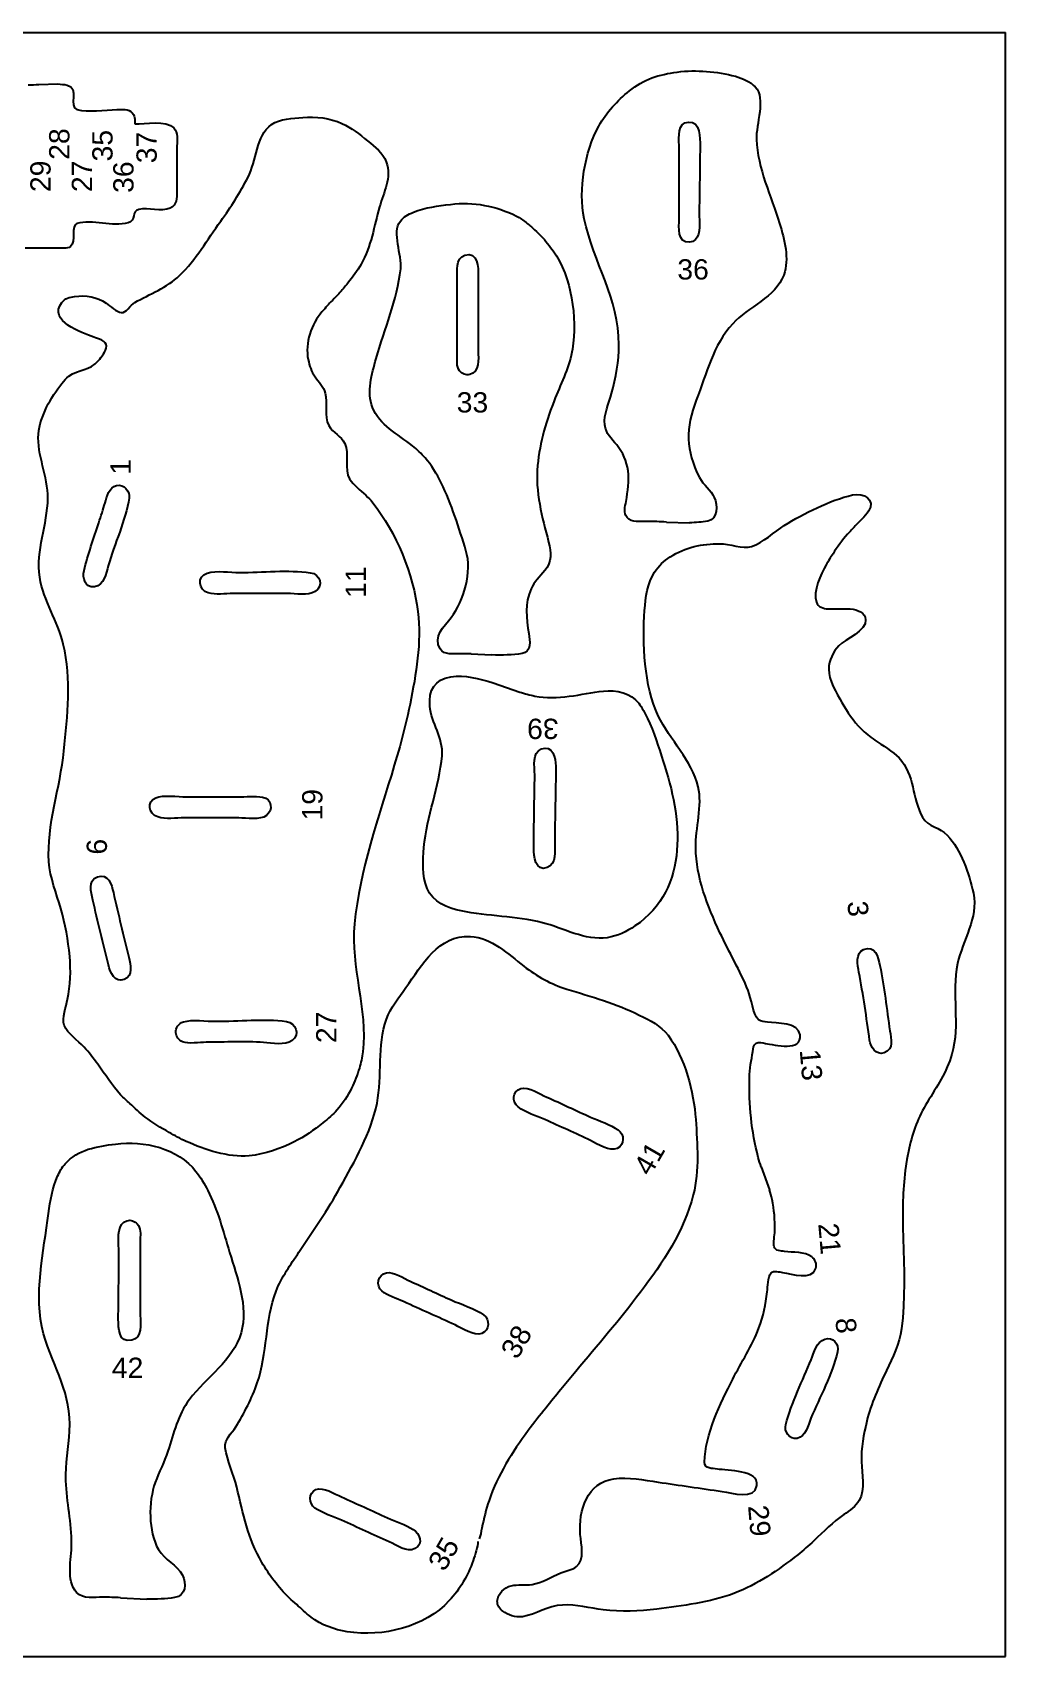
# Model space of a CAD drawing. Extents: x 0 to 330, y 0 to 240.
# Drawn here: x 186.1 to 330, y 0 to 240 of the extents above; entities that cross this region are included whole.
import ezdxf
from ezdxf.enums import TextEntityAlignment as Align

# ---------------------------------------------------------------- set-up
doc = ezdxf.new("R2010")
doc.units = 0
doc.layers.add('CUT', color=7, linetype='Continuous')
doc.layers.add('STEGE', color=5, linetype='Continuous')
doc.layers.add('Text', color=1, linetype='Continuous', lineweight=25)
doc.styles.add('textstyle10', font='')
doc.styles.add('textstyle12', font='')
doc.styles.add('textstyle15', font='')
doc.styles.add('textstyle16', font='')
doc.styles.add('textstyle17', font='')
doc.styles.add('textstyle18', font='')
doc.styles.add('textstyle23', font='')
doc.styles.add('textstyle24', font='')
doc.styles.add('textstyle25', font='')
doc.styles.add('textstyle26', font='')
doc.styles.add('textstyle39', font='')
doc.styles.add('textstyle40', font='')
doc.styles.add('textstyle45', font='')
doc.styles.add('textstyle46', font='')
doc.styles.add('textstyle47', font='')
doc.styles.add('textstyle48', font='')
doc.styles.add('textstyle50', font='')
doc.styles.add('textstyle80', font='')
doc.styles.add('textstyle81', font='')
doc.styles.add('textstyle82', font='')
doc.styles.add('textstyle83', font='')
doc.styles.add('textstyle84', font='')
doc.styles.add('textstyle85', font='')
doc.styles.get('textstyle10').set_extended_font_data('Arial')
doc.styles.get('textstyle12').set_extended_font_data('Arial')
doc.styles.get('textstyle15').set_extended_font_data('Arial')
doc.styles.get('textstyle16').set_extended_font_data('Arial')
doc.styles.get('textstyle17').set_extended_font_data('Arial')
doc.styles.get('textstyle18').set_extended_font_data('Arial')
doc.styles.get('textstyle23').set_extended_font_data('Arial')
doc.styles.get('textstyle24').set_extended_font_data('Arial')
doc.styles.get('textstyle25').set_extended_font_data('Arial')
doc.styles.get('textstyle26').set_extended_font_data('Arial')
doc.styles.get('textstyle39').set_extended_font_data('Arial')
doc.styles.get('textstyle40').set_extended_font_data('Arial')
doc.styles.get('textstyle45').set_extended_font_data('Arial')
doc.styles.get('textstyle46').set_extended_font_data('Arial')
doc.styles.get('textstyle47').set_extended_font_data('Arial')
doc.styles.get('textstyle48').set_extended_font_data('Arial')
doc.styles.get('textstyle50').set_extended_font_data('Arial')
doc.styles.get('textstyle80').set_extended_font_data('Arial')
doc.styles.get('textstyle81').set_extended_font_data('Arial')
doc.styles.get('textstyle82').set_extended_font_data('Arial')
doc.styles.get('textstyle83').set_extended_font_data('Arial')
doc.styles.get('textstyle84').set_extended_font_data('Arial')
doc.styles.get('textstyle85').set_extended_font_data('Arial')

msp = doc.modelspace()

# ---------------------------------------------------------------- linework, layer by layer
at = {"layer": 'CUT'}
for p, q in [((0, 240), (330, 240)), ((330, 0), (330, 240)), ((0, 0), (330, 0))]:
    msp.add_line(p, q, dxfattribs=at)
for points in [[(207.49, 223.23), (207.49, 216.46)], [(281.73, 212.48), (281.73, 223.35)], [(189.71, 208.14), (185.05, 208.14)], [(252.04, 204.07), (252.04, 192.93)], [(248.94, 192.5), (248.94, 203.51)], [(223.83, 157.09), (215.78, 157.09)], [(208.87, 127.03), (216.49, 127.03)], [(216.63, 123.93), (208.59, 123.93)], [(202.07, 61.68), (202.07, 50.39)]]:
    msp.add_lwpolyline(points, dxfattribs=at)
for points in [[(274.39, 231.38), (276.46, 233.08), (278.82, 233.81), (281.45, 234.15)], [(281.45, 234.15), (284.25, 234.52), (287.34, 234.25), (290.05, 233.52)], [(290.05, 233.52), (291.14, 233.23), (292.25, 232.75), (293, 231.95)], [(185.48, 232.27), (185.99, 232.27), (186.53, 232.29), (187.09, 232.32)], [(189.88, 232.39), (190.36, 232.37), (190.82, 232.32), (191.26, 232.23)], [(191.26, 232.23), (193.12, 231.84), (191.4, 229.02), (192.69, 228.64)], [(269.86, 226.17), (270.99, 228.21), (272.61, 229.91), (274.39, 231.38)], [(293, 231.95), (294.6, 230.24), (293.07, 226.39), (293.17, 224.19)], [(192.69, 228.64), (194.37, 228.14), (196.84, 228.6), (198.6, 228.6)], [(198.6, 228.6), (199.33, 228.6), (200.38, 228.78), (200.89, 228.12)], [(200.89, 228.12), (201.4, 227.47), (201.21, 226.85), (201.28, 226.48)], [(201.28, 226.48), (202.69, 226.48), (205.92, 227.06), (207.03, 225.89)], [(207.03, 225.89), (207.69, 225.21), (207.49, 224.12), (207.49, 223.23)], [(218, 218.62), (219.24, 220.91), (219.19, 224.76), (221.45, 226.38)], [(221.45, 226.38), (222.71, 227.28), (224.61, 227.31), (226.09, 227.44)], [(226.09, 227.44), (227.98, 227.61), (230.15, 227.37), (231.87, 226.55)], [(231.87, 226.55), (233.27, 225.89), (234.5, 225), (235.68, 223.98)], [(267.71, 212.48), (266.81, 216.75), (267.76, 222.37), (269.86, 226.17)], [(281.73, 223.35), (281.73, 224.58), (281.41, 226.62), (283.14, 226.77)], [(283.14, 226.77), (284.92, 226.92), (284.83, 224.38), (284.83, 223.21)], [(235.68, 223.98), (236.74, 223.07), (237.94, 222.25), (238.43, 220.87)], [(284.83, 223.21), (284.83, 219.52), (284.69, 215.88), (284.73, 212.2)], [(293.17, 224.19), (293.35, 219.91), (295.33, 215.81), (296.59, 211.78)], [(238.43, 220.87), (239.27, 218.51), (238.06, 216.44), (237.44, 214.24)], [(213.97, 212.12), (215.46, 214.15), (216.79, 216.37), (218, 218.62)], [(207.49, 216.46), (207.49, 215.54), (207.48, 214.49), (206.5, 214.05)], [(201.85, 213.85), (200.76, 213.6), (201.44, 212.19), (200.29, 211.87)], [(206.5, 214.05), (205.17, 213.46), (203.23, 214.17), (201.85, 213.85)], [(237.44, 214.24), (236.64, 211.43), (236.2, 208.35), (234.73, 205.77)], [(242.45, 213.44), (244.23, 214.17), (246.07, 214.35), (247.95, 214.6)], [(247.95, 214.6), (251.25, 215.03), (254.76, 214.36), (257.69, 212.86)], [(192.69, 211.76), (191.78, 211.49), (192.59, 209.07), (191.77, 208.38)], [(200.29, 211.87), (197.96, 211.21), (194.97, 212.43), (192.69, 211.76)], [(207.88, 204.09), (210.32, 206.42), (211.95, 209.38), (213.97, 212.12)], [(240.57, 205.06), (240.81, 207.08), (239.23, 210.46), (240.53, 212.12)], [(240.53, 212.12), (241.04, 212.77), (241.67, 213.13), (242.45, 213.44)], [(257.69, 212.86), (258.21, 212.59), (258.64, 212.29), (259.1, 211.92)], [(259.1, 211.92), (259.6, 211.52), (259.91, 211.27), (260.37, 210.84)], [(272.84, 193.85), (272.84, 200.64), (269.08, 206.01), (267.71, 212.48)], [(283.28, 208.99), (281.41, 208.81), (281.73, 211.26), (281.73, 212.48)], [(284.73, 212.2), (284.75, 211.03), (284.83, 209.14), (283.28, 208.99)], [(296.59, 211.78), (297.33, 209.44), (298.07, 206.55), (297.2, 204.16)], [(260.37, 210.84), (260.77, 210.47), (261.07, 210.2), (261.41, 209.84)], [(261.41, 209.84), (261.87, 209.36), (262.71, 208.31), (263.11, 207.74)], [(191.77, 208.38), (191.27, 207.96), (190.31, 208.14), (189.71, 208.14)], [(248.94, 203.51), (248.94, 204.72), (248.6, 206.64), (250.07, 207.09)], [(250.07, 207.09), (252, 207.67), (252.04, 205.3), (252.04, 204.07)], [(263.11, 207.74), (265.85, 203.83), (266.7, 197.91), (265.97, 193.21)], [(201.25, 200.1), (203.48, 201.33), (206, 202.29), (207.88, 204.09)], [(234.73, 205.77), (234.17, 204.79), (233.45, 203.84), (232.75, 202.95)], [(236.94, 191.8), (238.23, 196.28), (240.02, 200.39), (240.57, 205.06)], [(297.2, 204.16), (296, 200.86), (291.91, 199.45), (289.66, 196.96)], [(232.75, 202.95), (232.35, 202.46), (231.84, 201.84), (231.44, 201.4)], [(195.18, 194.97), (193.45, 195.62), (188.34, 197.31), (190.48, 200.12)], [(190.48, 200.12), (190.92, 200.69), (191.66, 200.88), (192.36, 200.98)], [(192.36, 200.98), (194, 201.21), (195.64, 200.95), (197.02, 200)], [(197.02, 200), (197.63, 199.58), (198.52, 198.68), (199.26, 198.6)], [(199.26, 198.6), (200.02, 198.51), (200.57, 199.72), (201.25, 200.1)], [(230.47, 200.41), (229.89, 199.81), (229.51, 199.38), (228.93, 198.72)], [(231.44, 201.4), (231.1, 201.04), (230.83, 200.79), (230.47, 200.41)], [(228.93, 198.72), (227.37, 196.93), (226.39, 194.1), (226.89, 191.66)], [(289.66, 196.96), (286.75, 193.75), (285.82, 189.66), (284.28, 185.67)], [(197.08, 193.63), (197.13, 194.43), (195.78, 194.74), (195.18, 194.97)], [(195.89, 191.52), (196.33, 192.08), (197.03, 192.86), (197.08, 193.63)], [(249.28, 189.99), (248.74, 190.63), (248.94, 191.7), (248.94, 192.5)], [(252.04, 192.93), (252.04, 191.74), (252.27, 189.8), (250.77, 189.44)], [(265.97, 193.21), (265.58, 190.68), (264.38, 188.36), (263.43, 186.01)], [(271.75, 186.66), (272.36, 188.96), (272.84, 191.46), (272.84, 193.85)], [(191.51, 189.21), (192.92, 190.26), (194.64, 189.98), (195.89, 191.52)], [(226.89, 191.66), (227.08, 190.74), (227.37, 189.88), (227.91, 189.12)], [(236.39, 184.6), (235.54, 186.84), (236.31, 189.6), (236.94, 191.8)], [(250.77, 189.44), (250.21, 189.31), (249.63, 189.57), (249.28, 189.99)], [(187.02, 180.66), (187.25, 183.36), (188.85, 186.07), (190.48, 188.14)], [(190.48, 188.14), (190.8, 188.54), (191.1, 188.89), (191.51, 189.21)], [(227.91, 189.12), (228.47, 188.33), (229.14, 187.67), (229.4, 186.72)], [(229.4, 186.72), (229.83, 185.2), (229.16, 183.29), (229.95, 181.93)], [(263.43, 186.01), (262.13, 182.79), (261.14, 179.46), (260.81, 175.99)], [(270.75, 182), (270.57, 183.61), (271.34, 185.14), (271.75, 186.66)], [(284.28, 185.67), (282.68, 181.56), (282.68, 178.25), (284.74, 174.24)], [(242.3, 178.93), (240.19, 180.63), (237.38, 181.98), (236.39, 184.6)], [(188.41, 171.2), (188.45, 174.35), (186.76, 177.57), (187.02, 180.66)], [(229.95, 181.93), (230.59, 180.82), (231.76, 180.4), (232.31, 179.25)], [(272.51, 179.04), (271.78, 179.92), (270.88, 180.75), (270.75, 182)], [(232.31, 179.25), (233, 177.78), (232.15, 175.44), (233.02, 174.02)], [(244.19, 177.12), (243.67, 177.73), (242.96, 178.39), (242.3, 178.93)], [(274.19, 175.23), (273.99, 176.66), (273.43, 177.94), (272.51, 179.04)], [(246.57, 173.45), (245.96, 174.73), (245.09, 176.08), (244.19, 177.12)], [(260.81, 175.99), (260.44, 172.09), (261.46, 168.42), (262.44, 164.7)], [(273.89, 170.71), (274.14, 172.2), (274.41, 173.71), (274.19, 175.23)], [(196.87, 170.5), (197.15, 171.36), (197.4, 172.79), (198.57, 173.07)], [(198.57, 173.07), (199.63, 173.33), (200.58, 172.14), (200.43, 171.2)], [(233.02, 174.02), (233.6, 173.09), (234.61, 172.39), (235.4, 171.62)], [(250.22, 163.43), (249.22, 166.71), (248.05, 170.36), (246.57, 173.45)], [(284.74, 174.24), (285.35, 173.06), (286.41, 172.4), (286.94, 171.28)], [(187.2, 159.49), (186.57, 163.51), (188.36, 167.21), (188.41, 171.2)], [(195.93, 167.53), (196.27, 168.56), (196.55, 169.48), (196.87, 170.5)], [(200.43, 171.2), (199.88, 167.87), (198.26, 164.44), (197.32, 161.18)], [(235.4, 171.62), (235.8, 171.23), (236.09, 170.96), (236.45, 170.5)], [(236.45, 170.5), (239.89, 166.14), (242.45, 159.91), (243.12, 154.41)], [(274.04, 168.33), (273.49, 169.01), (273.76, 169.93), (273.89, 170.71)], [(286.94, 171.28), (287.47, 170.17), (287.46, 168.06), (285.96, 167.78)], [(297.29, 167.14), (300.18, 168.94), (303.99, 170.86), (307.38, 171.66)], [(307.38, 171.66), (308.98, 172.03), (310.86, 170.99), (309.74, 169.24)], [(277.07, 167.75), (276.12, 167.75), (274.71, 167.5), (274.04, 168.33)], [(309.74, 169.24), (309.23, 168.43), (308.41, 167.78), (307.78, 167.08)], [(193.76, 160.48), (194.32, 162.85), (195.18, 165.22), (195.93, 167.53)], [(279.85, 167.65), (278.89, 167.7), (277.95, 167.75), (277.07, 167.75)], [(285.96, 167.78), (285.11, 167.63), (284.19, 167.56), (283.25, 167.55)], [(292.46, 164.05), (294.1, 164.54), (295.86, 166.24), (297.29, 167.14)], [(306.62, 165.84), (305.89, 165), (305.11, 163.91), (304.49, 162.97)], [(307.78, 167.08), (307.36, 166.61), (307.03, 166.33), (306.62, 165.84)], [(248.02, 153.56), (249.92, 156.03), (251.17, 160.34), (250.22, 163.43)], [(262.44, 164.7), (262.85, 163.15), (262.91, 161.76), (261.88, 160.47)], [(280.42, 162.52), (282.6, 163.9), (285.18, 164.48), (287.75, 164.45)], [(287.75, 164.45), (289.15, 164.44), (291.14, 163.66), (292.46, 164.05)], [(197.32, 161.18), (197, 160.06), (196.71, 158.3), (195.32, 158.08)], [(278.11, 160.23), (278.78, 161.19), (279.43, 161.9), (280.42, 162.52)], [(303.47, 161.32), (302.73, 159.99), (301.44, 157.39), (302.03, 155.81)], [(304.49, 162.97), (304.13, 162.42), (303.79, 161.88), (303.47, 161.32)], [(190.68, 149.61), (189.87, 153.03), (187.75, 155.99), (187.2, 159.49)], [(195.32, 158.08), (193.87, 157.84), (193.5, 159.41), (193.76, 160.48)], [(212.12, 157.18), (210.65, 157.61), (210.38, 159.6), (211.97, 160.1)], [(211.97, 160.1), (213.32, 160.53), (215.36, 160.2), (216.77, 160.2)], [(216.77, 160.2), (220.1, 160.2), (223.94, 160.62), (227.21, 160.17)], [(227.21, 160.17), (228.66, 159.97), (229.25, 158.22), (227.91, 157.37)], [(261.88, 160.47), (261.12, 159.53), (260.34, 158.87), (259.85, 157.79)], [(276.64, 154.58), (276.79, 156.49), (277, 158.63), (278.11, 160.23)], [(215.78, 157.09), (214.67, 157.09), (213.18, 156.87), (212.12, 157.18)], [(227.91, 157.37), (226.9, 156.73), (224.99, 157.09), (223.83, 157.09)], [(259.85, 157.79), (258.89, 155.69), (259.14, 153.37), (259.51, 151.16)], [(243.12, 154.41), (243.67, 149.85), (242.85, 145.19), (241.95, 140.72)], [(278.66, 139.03), (276.56, 143.36), (276.26, 149.86), (276.64, 154.58)], [(302.03, 155.81), (302.3, 155.09), (303.05, 154.88), (303.75, 154.82)], [(303.75, 154.82), (305.27, 154.68), (309.1, 155.47), (309.31, 153.19)], [(246.4, 148.9), (245.29, 150.69), (247.02, 152.26), (248.02, 153.56)], [(309.31, 153.19), (309.46, 151.58), (306.32, 150.38), (305.36, 149.38)], [(190.78, 133.81), (191.33, 139.15), (191.95, 144.31), (190.68, 149.61)], [(249.36, 148.19), (248.33, 148.19), (246.99, 147.95), (246.4, 148.9)], [(259.51, 151.16), (259.68, 150.1), (259.92, 148.48), (258.53, 148.23)], [(305.36, 149.38), (304.53, 148.51), (303.86, 147.21), (303.85, 145.91)], [(251.01, 148.16), (250.44, 148.18), (249.89, 148.19), (249.36, 148.19)], [(258.53, 148.23), (257.16, 147.97), (255.57, 147.97), (253.98, 148.02)], [(244.88, 140.46), (244.7, 142.74), (245.58, 144.43), (247.97, 144.78)], [(247.97, 144.78), (250.06, 145.08), (252.16, 144.57), (254.25, 143.88)], [(303.85, 145.91), (303.84, 144.31), (305.02, 142.34), (305.8, 140.98)], [(258.17, 142.53), (258.92, 142.29), (259.66, 142.08), (260.39, 141.94)], [(260.39, 141.94), (263.76, 141.26), (267.21, 142.28), (270.55, 142.68)], [(270.55, 142.68), (272.44, 142.9), (274.63, 142.39), (275.77, 140.88)], [(241.95, 140.72), (241.53, 138.62), (241.01, 136.53), (240.42, 134.44)], [(246.68, 133.12), (246.92, 135.82), (245.09, 137.92), (244.88, 140.46)], [(275.77, 140.88), (276.23, 140.27), (276.72, 139.37), (277.07, 138.63)], [(305.8, 140.98), (306.57, 139.63), (307.54, 138.2), (308.62, 137.12)], [(277.07, 138.63), (278.03, 136.6), (278.68, 134.4), (279.39, 132.28)], [(284.56, 128.5), (283.57, 132.51), (280.42, 135.38), (278.66, 139.03)], [(308.62, 137.12), (308.96, 136.78), (309.26, 136.52), (309.63, 136.22)], [(261.38, 134.13), (263, 134.78), (263.49, 132.76), (263.49, 131.57)], [(309.63, 136.22), (309.99, 135.92), (310.31, 135.67), (310.69, 135.41)], [(310.69, 135.41), (311.77, 134.7), (313.35, 133.76), (314.25, 132.8)], [(188.56, 117.44), (188.19, 122.88), (190.24, 128.42), (190.78, 133.81)], [(244.01, 119.58), (244.44, 124.19), (246.26, 128.52), (246.68, 133.12)], [(260.39, 130.3), (260.4, 131.55), (259.94, 133.55), (261.38, 134.13)], [(279.39, 132.28), (282.14, 124.06), (283.44, 113.51), (275.21, 107.96)], [(314.25, 132.8), (316.65, 130.25), (316.1, 126.85), (317.73, 124.04)], [(239.63, 131.71), (237.31, 123.96), (234.51, 116.26), (233.73, 108.27)], [(260.25, 119.44), (260.25, 123.06), (260.35, 126.69), (260.39, 130.3)], [(263.49, 131.57), (263.51, 127.82), (263.35, 124.04), (263.35, 120.28)], [(204.36, 126.91), (205.52, 127.4), (207.6, 127.03), (208.87, 127.03)], [(216.49, 127.03), (217.65, 127.03), (219.02, 127.21), (220.16, 127)], [(284.19, 119.54), (284.14, 122.35), (285.23, 125.8), (284.56, 128.5)], [(204.64, 124.07), (203.31, 124.5), (202.95, 126.33), (204.36, 126.91)], [(220.16, 127), (221.54, 126.75), (221.74, 125.05), (220.72, 124.28)], [(208.59, 123.93), (207.37, 123.93), (205.8, 123.69), (204.64, 124.07)], [(220.72, 124.28), (219.74, 123.55), (217.81, 123.93), (216.63, 123.93)], [(317.73, 124.04), (318.6, 122.54), (320.27, 122.56), (321.39, 121.38)], [(263.35, 120.28), (263.35, 119.05), (263.63, 117.1), (262.22, 116.58)], [(321.39, 121.38), (323.44, 119.21), (324.63, 115.72), (325.24, 112.8)], [(244.48, 113.51), (243.7, 115.42), (243.82, 117.56), (244.01, 119.58)], [(262.22, 116.58), (260.46, 115.92), (260.25, 118.31), (260.25, 119.44)], [(287.78, 106.97), (285.9, 111.01), (284.27, 115.02), (284.19, 119.54)], [(190.32, 110.52), (189.67, 112.78), (188.73, 115.08), (188.56, 117.44)], [(195.07, 111.79), (194.82, 112.96), (194.21, 114.63), (195.75, 115.22)], [(195.75, 115.22), (197.3, 115.81), (197.84, 114.04), (198.09, 112.92)], [(198.09, 112.92), (198.81, 109.71), (199.59, 106.52), (200.39, 103.33)], [(249.52, 110.18), (247.49, 110.59), (245.31, 111.49), (244.48, 113.51)], [(191.63, 103.47), (191.4, 105.85), (191, 108.23), (190.32, 110.52)], [(197.35, 102.2), (196.56, 105.38), (195.76, 108.59), (195.07, 111.79)], [(325.24, 112.8), (326.01, 109.09), (323.65, 105.89), (322.91, 102.39)], [(233.73, 108.27), (233.11, 101.84), (235.73, 95.72), (234.95, 89.36)], [(261.52, 108.44), (257.59, 109.43), (253.48, 109.38), (249.52, 110.18)], [(271.11, 106.23), (267.87, 105.73), (264.57, 107.68), (261.52, 108.44)], [(241.34, 98.85), (243.7, 102.15), (246.16, 106.67), (250.87, 106.42)], [(250.87, 106.42), (254.02, 106.25), (256.45, 103.82), (258.78, 102.02)], [(275.21, 107.96), (273.96, 107.12), (272.65, 106.47), (271.11, 106.23)], [(291.95, 98.41), (290.75, 101.36), (289.12, 104.09), (287.78, 106.97)], [(191.32, 97.12), (191.72, 99.15), (191.83, 101.41), (191.63, 103.47)], [(200.39, 103.33), (200.66, 102.24), (201.03, 100.59), (199.7, 100.07)], [(308.33, 101.12), (308.14, 102.18), (307.75, 103.96), (309.01, 104.48)], [(309.01, 104.48), (310.78, 105.22), (311.15, 103.32), (311.42, 102.1)], [(199.7, 100.07), (198.28, 99.52), (197.63, 101.1), (197.35, 102.2)], [(258.78, 102.02), (260.66, 100.55), (262.81, 99.34), (265.13, 98.63)], [(309.9, 91.06), (309.45, 94.41), (308.95, 97.79), (308.33, 101.12)], [(311.42, 102.1), (312.12, 98.94), (312.4, 95.65), (312.91, 92.45)], [(322.91, 102.39), (321.98, 97.96), (323.31, 93.38), (322.07, 89)], [(238.47, 94.19), (239.09, 95.92), (240.27, 97.36), (241.34, 98.85)], [(265.13, 98.63), (268.77, 97.51), (272.43, 96.5), (275.85, 94.79)], [(293.48, 94.09), (292.65, 94.94), (292.41, 97.27), (291.95, 98.41)], [(190.83, 93.31), (190.46, 94.31), (191.11, 96.08), (191.32, 97.12)], [(207.34, 92.18), (207.27, 92.93), (207.7, 93.55), (208.45, 93.78)], [(208.45, 93.78), (209.79, 94.2), (211.83, 93.87), (213.24, 93.87)], [(213.24, 93.87), (216.61, 93.87), (220.36, 94.31), (223.69, 93.85)], [(223.69, 93.85), (225.09, 93.65), (225.73, 91.94), (224.51, 91.03)], [(237.07, 81.78), (237.9, 85.87), (237.04, 90.23), (238.47, 94.19)], [(275.85, 94.79), (277.47, 93.99), (279.01, 93.23), (280.1, 91.8)], [(294.79, 93.75), (294.39, 93.81), (293.77, 93.8), (293.48, 94.09)], [(299.63, 91.86), (299.39, 93.76), (296.2, 93.53), (294.79, 93.75)], [(193.76, 90.06), (192.84, 91.05), (191.31, 91.99), (190.83, 93.31)], [(208.31, 90.86), (207.73, 91.1), (207.38, 91.58), (207.34, 92.18)], [(280.1, 91.8), (282.61, 88.48), (283.91, 83.46), (284.19, 79.38)], [(294.5, 90.61), (295.86, 90.4), (299.95, 89.32), (299.63, 91.86)], [(312.91, 92.45), (313.09, 91.28), (313.54, 89.75), (312.04, 89.22)], [(195.78, 87.52), (195.16, 88.37), (194.47, 89.3), (193.76, 90.06)], [(211.83, 90.77), (210.79, 90.77), (209.24, 90.47), (208.31, 90.86)], [(220.3, 90.73), (217.51, 90.95), (214.63, 90.77), (211.83, 90.77)], [(224.51, 91.03), (223.48, 90.28), (221.5, 90.64), (220.3, 90.73)], [(234.95, 89.36), (234.86, 88.56), (234.69, 87.69), (234.46, 86.96)], [(292.13, 85.54), (292.15, 86.82), (292.42, 88.14), (292.64, 89.4)], [(292.64, 89.4), (292.71, 89.81), (292.72, 90.42), (293.12, 90.63)], [(293.12, 90.63), (293.52, 90.85), (294.07, 90.68), (294.5, 90.61)], [(312.04, 89.22), (310.85, 88.8), (310.04, 90.06), (309.9, 91.06)], [(322.07, 89), (321.34, 86.45), (319.79, 84.13), (318.42, 81.89)], [(199.16, 83.01), (197.88, 84.42), (196.9, 86.01), (195.78, 87.52)], [(234.46, 86.96), (234.15, 85.96), (233.8, 84.96), (233.32, 84)], [(258.35, 83.94), (259.5, 84.29), (261.13, 83.13), (262.16, 82.68)], [(293.44, 73.75), (292.4, 77.63), (292.06, 81.54), (292.13, 85.54)], [(200.54, 81.73), (200.08, 82.16), (199.61, 82.51), (199.16, 83.01)], [(202.8, 79.72), (201.99, 80.35), (201.27, 81.05), (200.54, 81.73)], [(233.32, 84), (232.73, 82.83), (232.04, 81.75), (231.14, 80.75)], [(231.64, 69.36), (233.8, 73.29), (236.16, 77.3), (237.07, 81.78)], [(257.95, 81.21), (256.93, 81.98), (257.1, 83.56), (258.35, 83.94)], [(262.16, 82.68), (264.34, 81.73), (266.47, 80.67), (268.65, 79.72)], [(318.42, 81.89), (317.13, 79.78), (316.28, 77.56), (315.73, 75.13)], [(206.33, 77.46), (205.12, 78.14), (203.91, 78.85), (202.8, 79.72)], [(230.18, 79.79), (229.79, 79.43), (229.49, 79.21), (229.05, 78.86)], [(231.14, 80.75), (230.84, 80.41), (230.54, 80.11), (230.18, 79.79)], [(261.88, 79.34), (260.6, 79.9), (259.08, 80.36), (257.95, 81.21)], [(268.65, 76.24), (266.41, 77.3), (264.15, 78.34), (261.88, 79.34)], [(268.65, 79.72), (269.93, 79.16), (271.58, 78.59), (272.72, 77.82)], [(284.19, 79.38), (284.44, 75.63), (284.75, 71.92), (283.83, 68.23)], [(208.87, 76.12), (208.01, 76.5), (207.15, 76.99), (206.33, 77.46)], [(229.05, 78.86), (227.76, 77.83), (226.32, 76.82), (224.82, 76.06)], [(272.72, 77.82), (273.66, 77.17), (273.73, 75.62), (272.6, 75.08)], [(190.97, 72.82), (192.85, 74.98), (195.71, 75.38), (198.4, 75.73)], [(198.4, 75.73), (202.64, 76.3), (207.63, 75.11), (210.3, 71.7)], [(218.18, 74), (215.06, 73.7), (211.64, 74.89), (208.87, 76.12)], [(224.82, 76.06), (222.74, 75), (220.51, 74.23), (218.18, 74)], [(272.6, 75.08), (271.48, 74.55), (269.67, 75.76), (268.65, 76.24)], [(315.73, 75.13), (313.74, 66.31), (315.78, 57.26), (314.62, 48.41)], [(189.85, 71), (190.15, 71.66), (190.47, 72.26), (190.97, 72.82)], [(293.87, 72.36), (293.71, 72.82), (293.56, 73.28), (293.44, 73.75)], [(188.5, 65.49), (188.73, 67.38), (189.09, 69.25), (189.85, 71)], [(210.3, 71.7), (210.99, 70.82), (211.53, 69.87), (212.04, 68.88)], [(212.04, 68.88), (213.51, 66), (214.35, 62.8), (215.27, 59.71)], [(225.52, 59.76), (227.6, 62.89), (229.81, 66.04), (231.64, 69.36)], [(283.83, 68.23), (282.49, 62.9), (279.27, 58.13), (276.02, 53.84)], [(295.48, 67.56), (295.38, 68.04), (295.24, 68.52), (295.09, 68.99)], [(295.9, 62.92), (295.92, 64.5), (295.81, 66.01), (295.48, 67.56)], [(187.78, 47.71), (186.21, 53.33), (187.82, 59.84), (188.5, 65.49)], [(198.86, 60.84), (198.83, 62.03), (198.7, 64.01), (200.09, 64.41)], [(200.09, 64.41), (200.67, 64.58), (201.22, 64.34), (201.61, 63.92)], [(201.61, 63.92), (202.19, 63.31), (202.07, 62.49), (202.07, 61.68)], [(295.78, 60.52), (295.6, 61.22), (295.9, 62.17), (295.9, 62.92)], [(198.82, 49.83), (198.82, 53.49), (198.95, 57.18), (198.86, 60.84)], [(297.33, 59.87), (296.82, 59.95), (295.94, 59.92), (295.78, 60.52)], [(215.27, 59.71), (216.39, 55.98), (218.07, 51.78), (216.97, 47.85)], [(222.15, 53.98), (222.96, 56.09), (224.31, 57.95), (225.52, 59.76)], [(301.34, 59.09), (300.35, 59.81), (298.53, 59.69), (297.33, 59.87)], [(301.95, 57.37), (302.15, 58.01), (301.87, 58.71), (301.34, 59.09)], [(237.77, 54.03), (236.87, 54.82), (237.16, 56.41), (238.46, 56.71)], [(238.46, 56.71), (239.51, 56.96), (241.08, 55.84), (241.98, 55.45)], [(241.98, 55.45), (243.94, 54.6), (246.08, 53.56), (248.05, 52.69)], [(294.76, 53.89), (294.87, 54.65), (294.84, 56.08), (295.33, 56.69)], [(295.33, 56.69), (295.67, 57.11), (296.58, 56.82), (297.04, 56.75)], [(297.04, 56.75), (298.4, 56.55), (301.39, 55.53), (301.95, 57.37)], [(219.36, 40.43), (220.88, 44.81), (220.51, 49.7), (222.15, 53.98)], [(241, 52.46), (239.94, 52.95), (238.63, 53.27), (237.77, 54.03)], [(276.02, 53.84), (272.97, 49.79), (269.68, 45.98), (266.46, 42.13)], [(293.53, 48.55), (294.18, 50.26), (294.52, 52.08), (294.76, 53.89)], [(248.62, 49), (246.08, 50.16), (243.52, 51.27), (241, 52.46)], [(248.05, 52.69), (249.58, 52.01), (251.49, 51.46), (252.83, 50.48)], [(252.83, 50.48), (253.77, 49.8), (253.77, 48.21), (252.57, 47.75)], [(200.8, 46.74), (198.84, 46.24), (198.82, 48.56), (198.82, 49.83)], [(202.07, 50.39), (202.07, 49.14), (202.42, 47.15), (200.8, 46.74)], [(252.57, 47.75), (251.38, 47.3), (249.66, 48.52), (248.62, 49)], [(289.66, 40.98), (290.91, 43.51), (292.53, 45.88), (293.53, 48.55)], [(314.62, 48.41), (314.34, 46.25), (313.29, 44.18), (312.39, 42.26)], [(191.61, 33.32), (191.99, 38.82), (189.2, 42.65), (187.78, 47.71)], [(216.97, 47.85), (215.79, 43.67), (211.81, 41.31), (209.33, 37.98)], [(301.25, 43.84), (301.67, 44.86), (302.08, 46.54), (303.28, 46.91)], [(303.28, 46.91), (304.46, 47.28), (305.42, 46.17), (305.16, 45.03)], [(297.51, 34.3), (298.35, 37.4), (300.04, 40.93), (301.25, 43.84)], [(305.16, 45.03), (304.42, 41.72), (302.52, 38.34), (301.23, 35.2)], [(285.51, 28.72), (285.51, 32.83), (287.89, 37.41), (289.66, 40.98)], [(312.39, 42.26), (311.31, 39.96), (310.1, 37.33), (309.49, 34.79)], [(216.19, 33.94), (217.45, 35.95), (218.57, 38.16), (219.36, 40.43)], [(264.23, 39.45), (263.5, 38.56), (262.78, 37.66), (262.07, 36.76)], [(209.33, 37.98), (207.58, 35.62), (207.07, 33.11), (206.16, 30.36)], [(262.07, 36.76), (261.2, 35.67), (260.24, 34.54), (259.4, 33.38)], [(214.64, 30.84), (214.48, 32.09), (215.56, 32.94), (216.19, 33.94)], [(299.18, 32.24), (298, 32.03), (297.23, 33.26), (297.51, 34.3)], [(301.23, 35.2), (300.8, 34.15), (300.49, 32.48), (299.18, 32.24)], [(309.49, 34.79), (309.03, 32.85), (308.61, 30.78), (308.7, 28.77)], [(191.07, 25.98), (190.96, 28.45), (191.45, 30.87), (191.61, 33.32)], [(259.4, 33.38), (257.12, 30.22), (254.88, 26.84), (253.63, 23.07)], [(206.16, 30.36), (205.63, 28.76), (204.84, 27.28), (204.27, 25.7)], [(216.32, 25.05), (215.87, 26.94), (214.88, 28.93), (214.64, 30.84)], [(272.08, 26.27), (274.25, 26.55), (276.49, 26.11), (278.64, 25.78)], [(287.39, 27.7), (286.61, 27.82), (285.51, 27.69), (285.51, 28.72)], [(293.25, 25.29), (293.54, 27.57), (288.91, 27.46), (287.39, 27.7)], [(308.7, 28.77), (308.77, 27.02), (309.28, 24.65), (308.38, 23.07)], [(191.91, 16.53), (191.91, 19.71), (191.21, 22.81), (191.07, 25.98)], [(204.27, 25.7), (203.25, 22.89), (203.23, 18.42), (204.75, 15.82)], [(220.05, 13.9), (217.99, 17.45), (217.26, 21.09), (216.32, 25.05)], [(227.88, 21.94), (226.99, 22.55), (226.93, 24.24), (228.01, 24.66)], [(228.01, 24.66), (229.2, 25.12), (230.76, 24.04), (231.82, 23.58)], [(267.13, 18.05), (266.84, 21.56), (268.16, 25.75), (272.08, 26.27)], [(278.64, 25.78), (281.79, 25.29), (284.95, 24.86), (288.11, 24.4)], [(288.11, 24.4), (289.51, 24.19), (292.96, 23.05), (293.25, 25.29)], [(231.82, 20.13), (230.57, 20.69), (228.99, 21.18), (227.88, 21.94)], [(231.82, 23.58), (234.1, 22.59), (236.33, 21.52), (238.6, 20.51)], [(253.63, 23.07), (253.18, 21.75), (252.86, 20.35), (252.57, 18.98)], [(308.38, 23.07), (307.87, 22.18), (306.93, 21.56), (306.11, 20.99)], [(238.88, 16.95), (236.51, 17.98), (234.18, 19.09), (231.82, 20.13)], [(238.6, 20.51), (239.81, 19.97), (241.28, 19.47), (242.41, 18.79)], [(306.11, 20.99), (304.49, 19.83), (303.08, 18.52), (301.64, 17.09)], [(242.68, 15.94), (241.5, 15.31), (239.94, 16.48), (238.88, 16.95)], [(242.41, 18.79), (243.39, 18.2), (244, 16.65), (242.68, 15.94)], [(252, 17.01), (251.97, 16.21), (251.59, 15.08), (251.29, 14.18)], [(252.57, 18.98), (252.47, 18.55), (252.37, 17.72), (252.15, 17.37)], [(266.56, 13.28), (267.84, 14.33), (267.26, 16.56), (267.13, 18.05)], [(301.64, 17.09), (300.9, 16.35), (300.09, 15.71), (299.27, 15.05)], [(192.65, 9.48), (191.06, 11.2), (191.91, 14.44), (191.91, 16.53)], [(204.75, 15.82), (205.67, 14.26), (207.48, 13.58), (208.3, 12.01)], [(299.27, 15.05), (296.41, 12.77), (293.34, 10.65), (289.85, 9.33)], [(208.3, 12.01), (208.94, 10.8), (208.8, 8.95), (207.15, 8.7)], [(224.06, 8.68), (222.54, 10.19), (221.12, 12.06), (220.05, 13.9)], [(251.29, 14.18), (250.54, 12.01), (249.3, 9.92), (247.76, 8.26)], [(259.99, 10.65), (261.53, 10.93), (262.81, 11.76), (264.23, 12.36)], [(264.23, 12.36), (265, 12.69), (265.91, 12.75), (266.56, 13.28)], [(254.85, 8.19), (254.9, 9.25), (255.89, 10.24), (256.89, 10.47)], [(256.89, 10.47), (257.92, 10.7), (258.97, 10.46), (259.99, 10.65)], [(196.57, 8.77), (195.22, 8.76), (193.67, 8.37), (192.65, 9.48)], [(199.14, 8.69), (198.27, 8.73), (197.41, 8.77), (196.57, 8.77)], [(207.15, 8.7), (205.83, 8.49), (204.46, 8.46), (203.06, 8.49)], [(225.19, 7.67), (224.79, 8.03), (224.48, 8.27), (224.06, 8.68)], [(227.31, 5.83), (226.6, 6.38), (225.81, 7.11), (225.19, 7.67)], [(247.76, 8.26), (244.13, 4.36), (237.91, 2.82), (232.67, 3.66)], [(255.67, 6.72), (255.19, 7.1), (254.83, 7.55), (254.85, 8.19)], [(264.51, 7.61), (262.27, 7.52), (260.67, 6.22), (258.57, 5.88)], [(270.52, 6.91), (268.52, 7.14), (266.52, 7.7), (264.51, 7.61)], [(289.85, 9.33), (286.26, 7.97), (282.22, 7.5), (278.44, 7)], [(232.67, 3.66), (230.73, 3.98), (228.84, 4.64), (227.31, 5.83)], [(258.57, 5.88), (257.54, 5.71), (256.43, 6.1), (255.67, 6.72)], [(278.44, 7), (275.82, 6.66), (273.15, 6.6), (270.52, 6.91)]]:
    msp.add_open_spline(points, degree=3, dxfattribs=at)
at = {"layer": 'STEGE'}
for p, q in [((187.09, 232.32), (189.88, 232.39)), ((279.85, 167.65), (283.25, 167.55)), ((251.01, 148.16), (253.98, 148.02)), ((254.25, 143.88), (258.17, 142.53)), ((240.42, 134.44), (239.63, 131.71)), ((293.87, 72.36), (295.09, 68.99)), ((266.46, 42.13), (264.23, 39.45)), ((199.14, 8.69), (203.06, 8.49))]:
    msp.add_line(p, q, dxfattribs=at)

# ---------------------------------------------------------------- texts
at = {"layer": 'Text'}
for s, rotation, style, p in [('28', 90, 'textstyle81', (190.09, 223.51)), ('35', 90, 'textstyle83', (196.47, 223.27)), ('37', 90, 'textstyle85', (203, 223)), ('29', 90, 'textstyle80', (187.31, 218.74)), ('27', 90, 'textstyle82', (193.44, 218.74)), ('36', 90, 'textstyle84', (199.57, 218.62)), ('1', 90, 'textstyle10', (199.16, 175.81)), ('11', 90, 'textstyle16', (233.92, 158.77)), ('39', 180, 'textstyle50', (261.6, 137.09)), ('19', 90, 'textstyle17', (227.5, 125.87)), ('6', 90, 'textstyle15', (195.64, 119.67)), ('3', 275, 'textstyle12', (308.2, 110.51)), ('27', 90, 'textstyle18', (229.57, 92.98)), ('13', 275, 'textstyle23', (301.26, 87.44)), ('41', 60, 'textstyle47', (277.32, 73.62)), ('21', 275, 'textstyle24', (304, 61.75)), ('38', 60, 'textstyle46', (257.67, 46.52)), ('8', 275, 'textstyle26', (306.43, 48.91)), ('29', 275, 'textstyle25', (293.62, 20.07)), ('35', 60, 'textstyle45', (246.91, 15.18))]:
    msp.add_text(s, height=3, rotation=rotation, dxfattribs=dict(at, style=style)).set_placement(p, align=Align.MIDDLE_CENTER)
for s, style, p in [('36', 'textstyle48', (283.8, 204.99)), ('33', 'textstyle40', (251.18, 185.34)), ('42', 'textstyle39', (200.19, 42.67))]:
    msp.add_text(s, height=3, dxfattribs=dict(at, style=style)).set_placement(p, align=Align.MIDDLE_CENTER)

doc.saveas('drawing.dxf')
